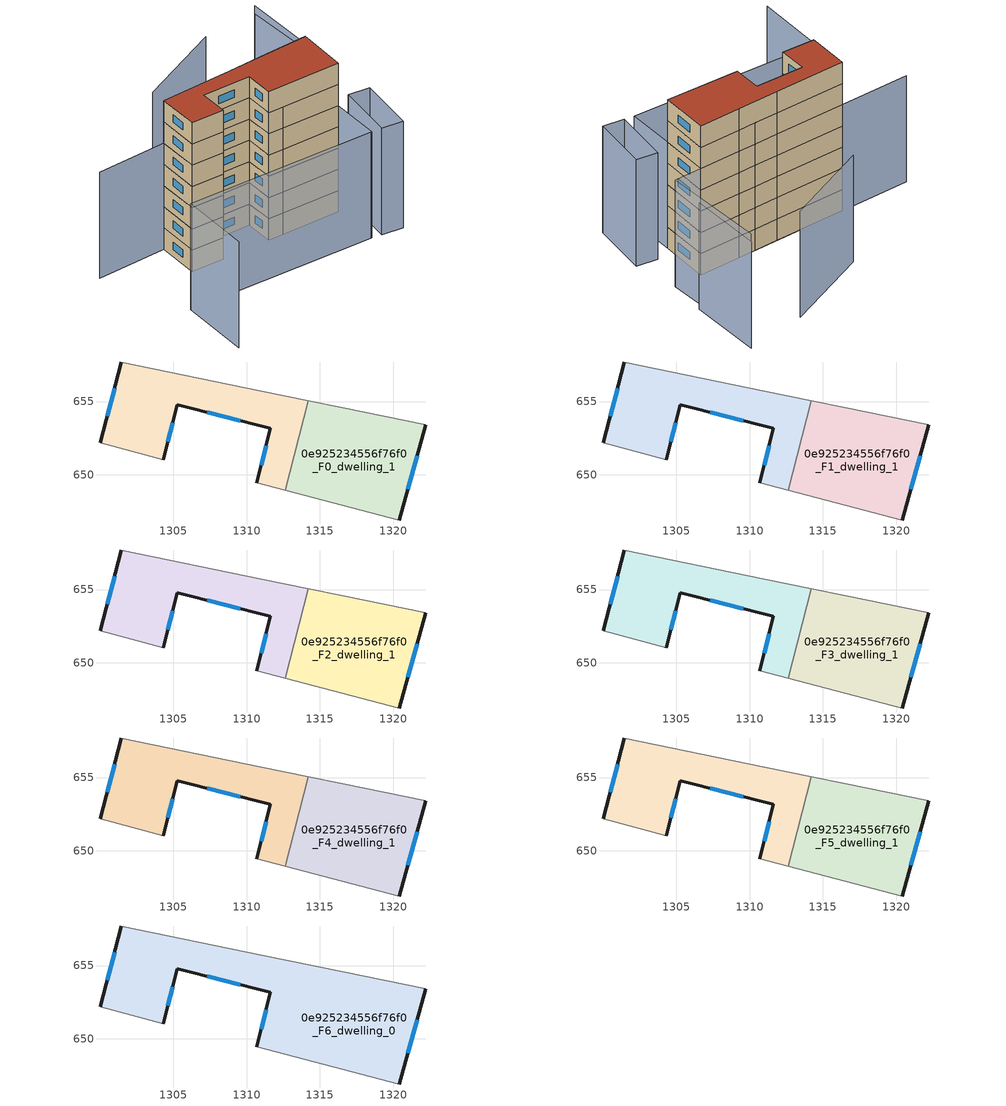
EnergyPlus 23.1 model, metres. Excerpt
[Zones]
0e925234556f76f0_F0_dwelling_0
 floor ground (EU_floor_Construction): 1314.19,655.07 1312.62,648.95 1310.71,649.45 1311.63,653.19 1305.26,654.77 1304.32,651.03 1300.01,652.2 1301.46,657.7 1311.03,655.72 z0
 wall outside (EU_wall_Construction): 1304.32,651.03 1305.26,654.77 1311.63,653.19 1310.71,649.45 / 1301.46,657.7 1300.01,652.2 z0:3
 wall adiabatic (EU_wall_Construction): 1300.01,652.2 1304.32,651.03 / 1314.19,655.07 1311.03,655.72 1301.46,657.7 / 1310.71,649.45 1312.62,648.95 z0:3
 wall to 0e925234556f76f0_F0_dwelling_1 (EU_wall_Construction): 1312.62,648.95 1314.19,655.07 z0:3
 window (EU_Window_Construction): 1304.62,652.25 1304.95,653.55 / 1300.99,655.91 1300.48,653.99 / 1311.33,651.97 1311.01,650.67 / 1307.33,654.26 1309.56,653.7 z0.98:2.02
0e925234556f76f0_F0_dwelling_1
 floor ground (EU_floor_Construction): 1322.23,653.41 1320.41,646.92 1312.62,648.95 1314.19,655.07 1316.55,654.59 z0
 wall outside (EU_wall_Construction): 1320.41,646.92 1322.23,653.41 z0:3
 wall adiabatic (EU_wall_Construction): 1312.62,648.95 1320.41,646.92 / 1322.23,653.41 1316.55,654.59 1314.19,655.07 z0:3
 window (EU_Window_Construction): 1321,649.03 1321.63,651.3 z0.98:2.02
0e925234556f76f0_F1_dwelling_0
 floor to 0e925234556f76f0_F0_dwelling_0 (EU_floor_Construction): 1314.19,655.07 1312.62,648.95 1310.71,649.45 1311.63,653.19 1305.26,654.77 1304.32,651.03 1300.01,652.2 1301.46,657.7 1311.03,655.72 z3
 wall outside (EU_wall_Construction): 1304.32,651.03 1305.26,654.77 1311.63,653.19 1310.71,649.45 / 1301.46,657.7 1300.01,652.2 z3:6
 wall adiabatic (EU_wall_Construction): 1300.01,652.2 1304.32,651.03 / 1314.19,655.07 1311.03,655.72 1301.46,657.7 / 1310.71,649.45 1312.62,648.95 z3:6
 wall to 0e925234556f76f0_F1_dwelling_1 (EU_wall_Construction): 1312.62,648.95 1314.19,655.07 z3:6
 window (EU_Window_Construction): 1304.62,652.25 1304.95,653.55 / 1300.99,655.91 1300.48,653.99 / 1311.33,651.97 1311.01,650.67 / 1307.33,654.26 1309.56,653.7 z3.98:5.02
0e925234556f76f0_F1_dwelling_1
 floor to 0e925234556f76f0_F0_dwelling_1 (EU_floor_Construction): 1322.23,653.41 1320.41,646.92 1312.62,648.95 1314.19,655.07 1316.55,654.59 z3
 wall outside (EU_wall_Construction): 1320.41,646.92 1322.23,653.41 z3:6
 wall adiabatic (EU_wall_Construction): 1312.62,648.95 1320.41,646.92 / 1322.23,653.41 1316.55,654.59 1314.19,655.07 z3:6
 window (EU_Window_Construction): 1321,649.03 1321.63,651.3 z3.98:5.02
0e925234556f76f0_F2_dwelling_0
 floor to 0e925234556f76f0_F1_dwelling_0 (EU_floor_Construction): 1314.19,655.07 1312.62,648.95 1310.71,649.45 1311.63,653.19 1305.26,654.77 1304.32,651.03 1300.01,652.2 1301.46,657.7 1311.03,655.72 z6
 wall outside (EU_wall_Construction): 1304.32,651.03 1305.26,654.77 1311.63,653.19 1310.71,649.45 / 1301.46,657.7 1300.01,652.2 z6:9
 wall adiabatic (EU_wall_Construction): 1300.01,652.2 1304.32,651.03 / 1314.19,655.07 1311.03,655.72 1301.46,657.7 / 1310.71,649.45 1312.62,648.95 z6:9
 wall to 0e925234556f76f0_F2_dwelling_1 (EU_wall_Construction): 1312.62,648.95 1314.19,655.07 z6:9
 window (EU_Window_Construction): 1304.62,652.25 1304.95,653.55 / 1300.99,655.91 1300.48,653.99 / 1311.33,651.97 1311.01,650.67 / 1307.33,654.26 1309.56,653.7 z6.98:8.02
0e925234556f76f0_F2_dwelling_1
 floor to 0e925234556f76f0_F1_dwelling_1 (EU_floor_Construction): 1322.23,653.41 1320.41,646.92 1312.62,648.95 1314.19,655.07 1316.55,654.59 z6
 wall outside (EU_wall_Construction): 1320.41,646.92 1322.23,653.41 z6:9
 wall adiabatic (EU_wall_Construction): 1312.62,648.95 1320.41,646.92 / 1322.23,653.41 1316.55,654.59 1314.19,655.07 z6:9
 window (EU_Window_Construction): 1321,649.03 1321.63,651.3 z6.98:8.02
0e925234556f76f0_F3_dwelling_0
 floor to 0e925234556f76f0_F2_dwelling_0 (EU_floor_Construction): 1314.19,655.07 1312.62,648.95 1310.71,649.45 1311.63,653.19 1305.26,654.77 1304.32,651.03 1300.01,652.2 1301.46,657.7 1311.03,655.72 z9
 wall outside (EU_wall_Construction): 1304.32,651.03 1305.26,654.77 1311.63,653.19 1310.71,649.45 / 1301.46,657.7 1300.01,652.2 z9:12
 wall adiabatic (EU_wall_Construction): 1300.01,652.2 1304.32,651.03 / 1314.19,655.07 1311.03,655.72 1301.46,657.7 / 1310.71,649.45 1312.62,648.95 z9:12
 wall to 0e925234556f76f0_F3_dwelling_1 (EU_wall_Construction): 1312.62,648.95 1314.19,655.07 z9:12
 window (EU_Window_Construction): 1304.62,652.25 1304.95,653.55 / 1300.99,655.91 1300.48,653.99 / 1311.33,651.97 1311.01,650.67 / 1307.33,654.26 1309.56,653.7 z9.98:11.02
0e925234556f76f0_F3_dwelling_1
 floor to 0e925234556f76f0_F2_dwelling_1 (EU_floor_Construction): 1322.23,653.41 1320.41,646.92 1312.62,648.95 1314.19,655.07 1316.55,654.59 z9
 wall outside (EU_wall_Construction): 1320.41,646.92 1322.23,653.41 z9:12
 wall adiabatic (EU_wall_Construction): 1312.62,648.95 1320.41,646.92 / 1322.23,653.41 1316.55,654.59 1314.19,655.07 z9:12
 window (EU_Window_Construction): 1321,649.03 1321.63,651.3 z9.98:11.02
0e925234556f76f0_F4_dwelling_0
 floor to 0e925234556f76f0_F3_dwelling_0 (EU_floor_Construction): 1314.19,655.07 1312.62,648.95 1310.71,649.45 1311.63,653.19 1305.26,654.77 1304.32,651.03 1300.01,652.2 1301.46,657.7 1311.03,655.72 z12
 wall outside (EU_wall_Construction): 1304.32,651.03 1305.26,654.77 1311.63,653.19 1310.71,649.45 / 1301.46,657.7 1300.01,652.2 z12:15
 wall adiabatic (EU_wall_Construction): 1300.01,652.2 1304.32,651.03 / 1314.19,655.07 1311.03,655.72 1301.46,657.7 / 1310.71,649.45 1312.62,648.95 z12:15
 wall to 0e925234556f76f0_F4_dwelling_1 (EU_wall_Construction): 1312.62,648.95 1314.19,655.07 z12:15
 window (EU_Window_Construction): 1304.62,652.25 1304.95,653.55 / 1300.99,655.91 1300.48,653.99 / 1311.33,651.97 1311.01,650.67 / 1307.33,654.26 1309.56,653.7 z12.98:14.02
0e925234556f76f0_F4_dwelling_1
 floor to 0e925234556f76f0_F3_dwelling_1 (EU_floor_Construction): 1322.23,653.41 1320.41,646.92 1312.62,648.95 1314.19,655.07 1316.55,654.59 z12
 wall outside (EU_wall_Construction): 1320.41,646.92 1322.23,653.41 z12:15
 wall adiabatic (EU_wall_Construction): 1312.62,648.95 1320.41,646.92 / 1322.23,653.41 1316.55,654.59 1314.19,655.07 z12:15
 window (EU_Window_Construction): 1321,649.03 1321.63,651.3 z12.98:14.02
0e925234556f76f0_F5_dwelling_0
 floor to 0e925234556f76f0_F4_dwelling_0 (EU_floor_Construction): 1314.19,655.07 1312.62,648.95 1310.71,649.45 1311.63,653.19 1305.26,654.77 1304.32,651.03 1300.01,652.2 1301.46,657.7 1311.03,655.72 z15
 wall outside (EU_wall_Construction): 1304.32,651.03 1305.26,654.77 1311.63,653.19 1310.71,649.45 / 1301.46,657.7 1300.01,652.2 z15:18
 wall adiabatic (EU_wall_Construction): 1300.01,652.2 1304.32,651.03 / 1314.19,655.07 1311.03,655.72 1301.46,657.7 / 1310.71,649.45 1312.62,648.95 z15:18
 wall to 0e925234556f76f0_F5_dwelling_1 (EU_wall_Construction): 1312.62,648.95 1314.19,655.07 z15:18
 window (EU_Window_Construction): 1304.62,652.25 1304.95,653.55 / 1300.99,655.91 1300.48,653.99 / 1311.33,651.97 1311.01,650.67 / 1307.33,654.26 1309.56,653.7 z15.98:17.02
0e925234556f76f0_F5_dwelling_1
 floor to 0e925234556f76f0_F4_dwelling_1 (EU_floor_Construction): 1322.23,653.41 1320.41,646.92 1312.62,648.95 1314.19,655.07 1316.55,654.59 z15
 wall outside (EU_wall_Construction): 1320.41,646.92 1322.23,653.41 z15:18
 wall adiabatic (EU_wall_Construction): 1312.62,648.95 1320.41,646.92 / 1322.23,653.41 1316.55,654.59 1314.19,655.07 z15:18
 window (EU_Window_Construction): 1321,649.03 1321.63,651.3 z15.98:17.02
0e925234556f76f0_F6_dwelling_0
 floor to 0e925234556f76f0_F5_dwelling_0 (EU_floor_Construction): 1314.19,655.07 1312.62,648.95 1310.71,649.45 1311.63,653.19 1305.26,654.77 1304.32,651.03 1300.01,652.2 1301.46,657.7 1311.03,655.72 z18
 floor to 0e925234556f76f0_F5_dwelling_1 (EU_floor_Construction): 1322.23,653.41 1320.41,646.92 1312.62,648.95 1314.19,655.07 1316.55,654.59 z18
 wall outside (EU_wall_Construction): 1304.32,651.03 1305.26,654.77 1311.63,653.19 1310.71,649.45 / 1301.46,657.7 1300.01,652.2 / 1320.41,646.92 1322.23,653.41 z18:21
 wall adiabatic (EU_wall_Construction): 1300.01,652.2 1304.32,651.03 / 1322.23,653.41 1316.55,654.59 1311.03,655.72 1301.46,657.7 / 1310.71,649.45 1320.41,646.92 z18:21
 window (EU_Window_Construction): 1304.62,652.25 1304.95,653.55 / 1300.99,655.91 1300.48,653.99 / 1321,649.03 1321.63,651.3 / 1311.33,651.97 1311.01,650.67 / 1307.33,654.26 1309.56,653.7 z18.98:20.02
 roof outside (EU_roof_Construction): 1320.41,646.92 1322.23,653.41 1316.55,654.59 1311.03,655.72 1301.46,657.7 1300.01,652.2 1304.32,651.03 1305.26,654.77 1311.63,653.19 1310.71,649.45 z21
shading: 1291.26,637.91 1293.8,647.26 / 1293.8,647.26 1318.61,640.53 / 1320.41,646.92 1318.72,640.5 / 1328.81,666.48 1325.96,652.64 / 1325.96,652.64 1292.05,659.64 / 1327.78,657.77 1330.11,667.61 / 1321.58,667.97 1308.72,665.36 / 1320.01,640.04 1322.87,647.47 / 1322.87,647.47 1325.58,646.43 / 1325.58,646.43 1322.72,639 / 1322.72,639 1320.01,640.04 z0:15
[Building]
EU S2 Campaign: North Axis=0; Terrain=City; Solar Distribution=FullExterior
[Site:Location]
Bologna: Latitude=44.5; Longitude=11.25; Time Zone=1; Elevation=37
[SizingPeriod:WeatherFileDays]
AnnualSizingPeriod: Begin Month=1; Begin Day of Month=1; End Month=12; End Day of Month=31; Day of Week for Start Day=Monday; Use Weather File Daylight Saving Period=No; Use Weather File Rain and Snow Indicators=No
[MATERIAL]
EU_InternalMass_Material: Roughness=MediumRough; Thickness=0.1; Conductivity=1; Density=1800; Specific Heat=900; Thermal Absorptance=0.9; Solar Absorptance=0.7; Visible Absorptance=0.7
[MATERIAL:NOMASS] Roughness=MediumRough; Thermal Absorptance=0.9; Solar Absorptance=0.7; Visible Absorptance=0.7
Name | Thermal Resistance
EU_wall_NoMass | 0.905828
EU_roof_NoMass | 0.37593
EU_floor_NoMass | 0.67114
[WINDOWMATERIAL:SIMPLEGLAZINGSYSTEM]
EU_Window_SimpleGlazing: UFactor=4.52486; Solar Heat Gain Coefficient=0.85; Visible Transmittance=0.85
[CONSTRUCTION]
EU_wall_Construction: EU_wall_NoMass
EU_roof_Construction: EU_roof_NoMass
EU_floor_Construction: EU_floor_NoMass
EU_Window_Construction: EU_Window_SimpleGlazing
EU_InternalMass_Construction: EU_InternalMass_Material
[ZONE] Type=1; Multiplier=1; Ceiling Height=autocalculate; Floor Area=autocalculate; Part of Total Floor Area=Yes
Name | Volume
0e925234556f76f0_F0_dwelling_0 | 159.057
0e925234556f76f0_F1_dwelling_0; 0e925234556f76f0_F2_dwelling_0; 0e925234556f76f0_F3_dwelling_0; 0e925234556f76f0_F4_dwelling_0; 0e925234556f76f0_F5_dwelling_0 | 159.058
0e925234556f76f0_F6_dwelling_0 | 318.122
0e925234556f76f0_F0_dwelling_1; 0e925234556f76f0_F1_dwelling_1; 0e925234556f76f0_F2_dwelling_1; 0e925234556f76f0_F3_dwelling_1; 0e925234556f76f0_F4_dwelling_1; 0e925234556f76f0_F5_dwelling_1 | 159.067
[INTERNALMASS] Construction=EU_InternalMass_Construction
Name | Zone or ZoneList | Surface Area
0e925234556f76f0_F0_dwelling_0_EU_InternalMass | 0e925234556f76f0_F0_dwelling_0 | 53.0202
0e925234556f76f0_F0_dwelling_1_EU_InternalMass | 0e925234556f76f0_F0_dwelling_1 | 53.0212
0e925234556f76f0_F1_dwelling_0_EU_InternalMass | 0e925234556f76f0_F1_dwelling_0 | 53.0202
0e925234556f76f0_F1_dwelling_1_EU_InternalMass | 0e925234556f76f0_F1_dwelling_1 | 53.0212
0e925234556f76f0_F2_dwelling_0_EU_InternalMass | 0e925234556f76f0_F2_dwelling_0 | 53.0202
0e925234556f76f0_F2_dwelling_1_EU_InternalMass | 0e925234556f76f0_F2_dwelling_1 | 53.0212
0e925234556f76f0_F3_dwelling_0_EU_InternalMass | 0e925234556f76f0_F3_dwelling_0 | 53.0202
0e925234556f76f0_F3_dwelling_1_EU_InternalMass | 0e925234556f76f0_F3_dwelling_1 | 53.0212
0e925234556f76f0_F4_dwelling_0_EU_InternalMass | 0e925234556f76f0_F4_dwelling_0 | 53.0202
0e925234556f76f0_F4_dwelling_1_EU_InternalMass | 0e925234556f76f0_F4_dwelling_1 | 53.0212
0e925234556f76f0_F5_dwelling_0_EU_InternalMass | 0e925234556f76f0_F5_dwelling_0 | 53.0202
0e925234556f76f0_F5_dwelling_1_EU_InternalMass | 0e925234556f76f0_F5_dwelling_1 | 53.0212
0e925234556f76f0_F6_dwelling_0_EU_InternalMass | 0e925234556f76f0_F6_dwelling_0 | 106.042
[OTHEREQUIPMENT] Fuel Type=Electricity; Design Level Calculation Method=Watts/Area; Power per Zone Floor Area=1; Fraction Latent=0; Fraction Radiant=0; Fraction Lost=0; Carbon Dioxide Generation Rate=0; EndUse Subcategory=EU_Step8_InternalGains
Name | Zone or ZoneList or Space or SpaceList | Schedule
EU_Step8_InternalGain_0e925234556f76f0_F0_dwelling_0_f000 | 0e925234556f76f0_F0_dwelling_0 | EU_Step8_GainSchedule_0e925234556f76f0_F0_dwelling_0_f000
EU_Step8_InternalGain_0e925234556f76f0_F0_dwelling_1_f000 | 0e925234556f76f0_F0_dwelling_1 | EU_Step8_GainSchedule_0e925234556f76f0_F0_dwelling_1_f000
EU_Step8_InternalGain_0e925234556f76f0_F1_dwelling_0_f000 | 0e925234556f76f0_F1_dwelling_0 | EU_Step8_GainSchedule_0e925234556f76f0_F1_dwelling_0_f000
EU_Step8_InternalGain_0e925234556f76f0_F1_dwelling_1_f000 | 0e925234556f76f0_F1_dwelling_1 | EU_Step8_GainSchedule_0e925234556f76f0_F1_dwelling_1_f000
EU_Step8_InternalGain_0e925234556f76f0_F2_dwelling_0_f000 | 0e925234556f76f0_F2_dwelling_0 | EU_Step8_GainSchedule_0e925234556f76f0_F2_dwelling_0_f000
EU_Step8_InternalGain_0e925234556f76f0_F2_dwelling_1_f000 | 0e925234556f76f0_F2_dwelling_1 | EU_Step8_GainSchedule_0e925234556f76f0_F2_dwelling_1_f000
EU_Step8_InternalGain_0e925234556f76f0_F3_dwelling_0_f000 | 0e925234556f76f0_F3_dwelling_0 | EU_Step8_GainSchedule_0e925234556f76f0_F3_dwelling_0_f000
EU_Step8_InternalGain_0e925234556f76f0_F3_dwelling_1_f000 | 0e925234556f76f0_F3_dwelling_1 | EU_Step8_GainSchedule_0e925234556f76f0_F3_dwelling_1_f000
EU_Step8_InternalGain_0e925234556f76f0_F4_dwelling_0_f000 | 0e925234556f76f0_F4_dwelling_0 | EU_Step8_GainSchedule_0e925234556f76f0_F4_dwelling_0_f000
EU_Step8_InternalGain_0e925234556f76f0_F4_dwelling_1_f000 | 0e925234556f76f0_F4_dwelling_1 | EU_Step8_GainSchedule_0e925234556f76f0_F4_dwelling_1_f000
EU_Step8_InternalGain_0e925234556f76f0_F5_dwelling_0_f000 | 0e925234556f76f0_F5_dwelling_0 | EU_Step8_GainSchedule_0e925234556f76f0_F5_dwelling_0_f000
EU_Step8_InternalGain_0e925234556f76f0_F5_dwelling_1_f000 | 0e925234556f76f0_F5_dwelling_1 | EU_Step8_GainSchedule_0e925234556f76f0_F5_dwelling_1_f000
EU_Step8_InternalGain_0e925234556f76f0_F6_dwelling_0_f000 | 0e925234556f76f0_F6_dwelling_0 | EU_Step8_GainSchedule_0e925234556f76f0_F6_dwelling_0_f000
[ZONEVENTILATION:DESIGNFLOWRATE] Schedule=EU_AlwaysOn; Design Flow Rate Calculation Method=AirChanges/Hour; Air Changes per Hour=0.73129; Ventilation Type=Natural; Fan Pressure Rise=0; Fan Total Efficiency=1; Constant Term Coefficient=1; Temperature Term Coefficient=0; Velocity Term Coefficient=0; Velocity Squared Term Coefficient=0; Minimum Indoor Temperature=-100; Maximum Indoor Temperature=100; Delta Temperature=-100; Minimum Outdoor Temperature=-100; Maximum Outdoor Temperature=100; Maximum Wind Speed=40
Name | Zone or ZoneList or Space or SpaceList
EU_ConstantAir_0e925234556f76f0_F0_dwelling_0 | 0e925234556f76f0_F0_dwelling_0
EU_ConstantAir_0e925234556f76f0_F0_dwelling_1 | 0e925234556f76f0_F0_dwelling_1
EU_ConstantAir_0e925234556f76f0_F1_dwelling_0 | 0e925234556f76f0_F1_dwelling_0
EU_ConstantAir_0e925234556f76f0_F1_dwelling_1 | 0e925234556f76f0_F1_dwelling_1
EU_ConstantAir_0e925234556f76f0_F2_dwelling_0 | 0e925234556f76f0_F2_dwelling_0
EU_ConstantAir_0e925234556f76f0_F2_dwelling_1 | 0e925234556f76f0_F2_dwelling_1
EU_ConstantAir_0e925234556f76f0_F3_dwelling_0 | 0e925234556f76f0_F3_dwelling_0
EU_ConstantAir_0e925234556f76f0_F3_dwelling_1 | 0e925234556f76f0_F3_dwelling_1
EU_ConstantAir_0e925234556f76f0_F4_dwelling_0 | 0e925234556f76f0_F4_dwelling_0
EU_ConstantAir_0e925234556f76f0_F4_dwelling_1 | 0e925234556f76f0_F4_dwelling_1
EU_ConstantAir_0e925234556f76f0_F5_dwelling_0 | 0e925234556f76f0_F5_dwelling_0
EU_ConstantAir_0e925234556f76f0_F5_dwelling_1 | 0e925234556f76f0_F5_dwelling_1
EU_ConstantAir_0e925234556f76f0_F6_dwelling_0 | 0e925234556f76f0_F6_dwelling_0
[HVACTEMPLATE:THERMOSTAT] Constant Heating Setpoint=20; Constant Cooling Setpoint=50
EU_HeatOnly_0e925234556f76f0_F0_dwelling_0; EU_HeatOnly_0e925234556f76f0_F0_dwelling_1; EU_HeatOnly_0e925234556f76f0_F1_dwelling_0; EU_HeatOnly_0e925234556f76f0_F1_dwelling_1; EU_HeatOnly_0e925234556f76f0_F2_dwelling_0; EU_HeatOnly_0e925234556f76f0_F2_dwelling_1; EU_HeatOnly_0e925234556f76f0_F3_dwelling_0; EU_HeatOnly_0e925234556f76f0_F3_dwelling_1; EU_HeatOnly_0e925234556f76f0_F4_dwelling_0; EU_HeatOnly_0e925234556f76f0_F4_dwelling_1; EU_HeatOnly_0e925234556f76f0_F5_dwelling_0; EU_HeatOnly_0e925234556f76f0_F5_dwelling_1; EU_HeatOnly_0e925234556f76f0_F6_dwelling_0
[HVACTEMPLATE:ZONE:IDEALLOADSAIRSYSTEM] System Availability Schedule=EU_AlwaysOn; Maximum Heating Supply Air Temperature=50; Minimum Cooling Supply Air Temperature=13; Maximum Heating Supply Air Humidity Ratio=0.0156; Minimum Cooling Supply Air Humidity Ratio=0.0077; Heating Limit=NoLimit; Cooling Limit=NoLimit; Heating Availability Schedule=EU_AlwaysOn; Cooling Availability Schedule=EU_CoolingOff; Dehumidification Control Type=ConstantSensibleHeatRatio; Cooling Sensible Heat Ratio=0.7; Dehumidification Setpoint=60; Humidification Control Type=None; Humidification Setpoint=30; Outdoor Air Method=None; Outdoor Air Flow Rate per Person=0.00944; Outdoor Air Flow Rate per Zone Floor Area=0; Outdoor Air Flow Rate per Zone=0; Demand Controlled Ventilation Type=None; Outdoor Air Economizer Type=NoEconomizer; Heat Recovery Type=None; Sensible Heat Recovery Effectiveness=0.7; Latent Heat Recovery Effectiveness=0.65
Name | Template Thermostat
0e925234556f76f0_F0_dwelling_0 | EU_HeatOnly_0e925234556f76f0_F0_dwelling_0
0e925234556f76f0_F0_dwelling_1 | EU_HeatOnly_0e925234556f76f0_F0_dwelling_1
0e925234556f76f0_F1_dwelling_0 | EU_HeatOnly_0e925234556f76f0_F1_dwelling_0
0e925234556f76f0_F1_dwelling_1 | EU_HeatOnly_0e925234556f76f0_F1_dwelling_1
0e925234556f76f0_F2_dwelling_0 | EU_HeatOnly_0e925234556f76f0_F2_dwelling_0
0e925234556f76f0_F2_dwelling_1 | EU_HeatOnly_0e925234556f76f0_F2_dwelling_1
0e925234556f76f0_F3_dwelling_0 | EU_HeatOnly_0e925234556f76f0_F3_dwelling_0
0e925234556f76f0_F3_dwelling_1 | EU_HeatOnly_0e925234556f76f0_F3_dwelling_1
0e925234556f76f0_F4_dwelling_0 | EU_HeatOnly_0e925234556f76f0_F4_dwelling_0
0e925234556f76f0_F4_dwelling_1 | EU_HeatOnly_0e925234556f76f0_F4_dwelling_1
0e925234556f76f0_F5_dwelling_0 | EU_HeatOnly_0e925234556f76f0_F5_dwelling_0
0e925234556f76f0_F5_dwelling_1 | EU_HeatOnly_0e925234556f76f0_F5_dwelling_1
0e925234556f76f0_F6_dwelling_0 | EU_HeatOnly_0e925234556f76f0_F6_dwelling_0
[SIZING:ZONE] Zone Cooling Design Supply Air Temperature Input Method=SupplyAirTemperature; Zone Cooling Design Supply Air Temperature=13; Zone Heating Design Supply Air Temperature Input Method=SupplyAirTemperature; Zone Heating Design Supply Air Temperature=50; Zone Cooling Design Supply Air Humidity Ratio=0.008; Zone Heating Design Supply Air Humidity Ratio=0.008; Cooling Design Air Flow Method=DesignDay; Cooling Design Air Flow Rate=0; Cooling Minimum Air Flow per Zone Floor Area=0.000762; Cooling Minimum Air Flow=0; Cooling Minimum Air Flow Fraction=0.2; Heating Design Air Flow Method=DesignDay; Heating Design Air Flow Rate=0; Heating Maximum Air Flow per Zone Floor Area=0.002032; Heating Maximum Air Flow=0.141576; Heating Maximum Air Flow Fraction=0.3; Account for Dedicated Outdoor Air System=No; Dedicated Outdoor Air System Control Strategy=NeutralSupplyAir; Dedicated Outdoor Air Low Setpoint Temperature for Design=autosize; Dedicated Outdoor Air High Setpoint Temperature for Design=autosize; Zone Load Sizing Method=Sensible Load Only No Latent Load; Zone Latent Cooling Design Supply Air Humidity Ratio Input Method=HumidityRatioDifference; Zone Cooling Design Supply Air Humidity Ratio Difference=0.005; Zone Latent Heating Design Supply Air Humidity Ratio Input Method=HumidityRatioDifference; Zone Humidification Design Supply Air Humidity Ratio Difference=0.005
0e925234556f76f0_F0_dwelling_0; 0e925234556f76f0_F0_dwelling_1; 0e925234556f76f0_F1_dwelling_0; 0e925234556f76f0_F1_dwelling_1; 0e925234556f76f0_F2_dwelling_0; 0e925234556f76f0_F2_dwelling_1; 0e925234556f76f0_F3_dwelling_0; 0e925234556f76f0_F3_dwelling_1; 0e925234556f76f0_F4_dwelling_0; 0e925234556f76f0_F4_dwelling_1; 0e925234556f76f0_F5_dwelling_0; 0e925234556f76f0_F5_dwelling_1; 0e925234556f76f0_F6_dwelling_0
[SCHEDULE:CONSTANT]
Name | Hourly Value
EU_AlwaysOn | 1
EU_CoolingOff | 0
[SCHEDULE:FILE] Column Number=1; Rows to Skip at Top=0; Number of Hours of Data=8760; Column Separator=Comma; Interpolate to Timestep=No; Minutes per Item=60; Adjust Schedule for Daylight Savings=Yes
Name | File
EU_Step8_GainSchedule_0e925234556f76f0_F0_dwelling_0_f000 | ../../schedules/0e925234556f76f0/0e925234556f76f0_F0_dwelling_0_f000_gain.csv
EU_Step8_GainSchedule_0e925234556f76f0_F0_dwelling_1_f000 | ../../schedules/0e925234556f76f0/0e925234556f76f0_F0_dwelling_1_f000_gain.csv
EU_Step8_GainSchedule_0e925234556f76f0_F1_dwelling_0_f000 | ../../schedules/0e925234556f76f0/0e925234556f76f0_F1_dwelling_0_f000_gain.csv
EU_Step8_GainSchedule_0e925234556f76f0_F1_dwelling_1_f000 | ../../schedules/0e925234556f76f0/0e925234556f76f0_F1_dwelling_1_f000_gain.csv
EU_Step8_GainSchedule_0e925234556f76f0_F2_dwelling_0_f000 | ../../schedules/0e925234556f76f0/0e925234556f76f0_F2_dwelling_0_f000_gain.csv
EU_Step8_GainSchedule_0e925234556f76f0_F2_dwelling_1_f000 | ../../schedules/0e925234556f76f0/0e925234556f76f0_F2_dwelling_1_f000_gain.csv
EU_Step8_GainSchedule_0e925234556f76f0_F3_dwelling_0_f000 | ../../schedules/0e925234556f76f0/0e925234556f76f0_F3_dwelling_0_f000_gain.csv
EU_Step8_GainSchedule_0e925234556f76f0_F3_dwelling_1_f000 | ../../schedules/0e925234556f76f0/0e925234556f76f0_F3_dwelling_1_f000_gain.csv
EU_Step8_GainSchedule_0e925234556f76f0_F4_dwelling_0_f000 | ../../schedules/0e925234556f76f0/0e925234556f76f0_F4_dwelling_0_f000_gain.csv
EU_Step8_GainSchedule_0e925234556f76f0_F4_dwelling_1_f000 | ../../schedules/0e925234556f76f0/0e925234556f76f0_F4_dwelling_1_f000_gain.csv
EU_Step8_GainSchedule_0e925234556f76f0_F5_dwelling_0_f000 | ../../schedules/0e925234556f76f0/0e925234556f76f0_F5_dwelling_0_f000_gain.csv
EU_Step8_GainSchedule_0e925234556f76f0_F5_dwelling_1_f000 | ../../schedules/0e925234556f76f0/0e925234556f76f0_F5_dwelling_1_f000_gain.csv
EU_Step8_GainSchedule_0e925234556f76f0_F6_dwelling_0_f000 | ../../schedules/0e925234556f76f0/0e925234556f76f0_F6_dwelling_0_f000_gain.csv
